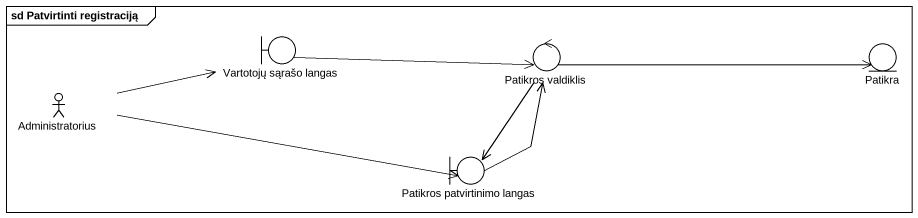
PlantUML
@startuml
mainframe sd Patvirtinti registraciją
boundary "Vartotojų sąrašo langas" as Vartotojų_sąrašo_langas
control "Patikros valdiklis" as Patikros_valdiklis
entity Patikra
actor Administratorius
boundary "Patikros patvirtinimo langas" as Patikros_patvirtinimo_langas
Vartotojų_sąrašo_langas -right-> Patikros_valdiklis
Patikros_valdiklis -right-> Patikra
Patikros_valdiklis --> Patikros_patvirtinimo_langas
Administratorius -right-> Vartotojų_sąrašo_langas
Administratorius -right-> Patikros_patvirtinimo_langas
Patikros_patvirtinimo_langas -up-> Patikros_valdiklis
@enduml
